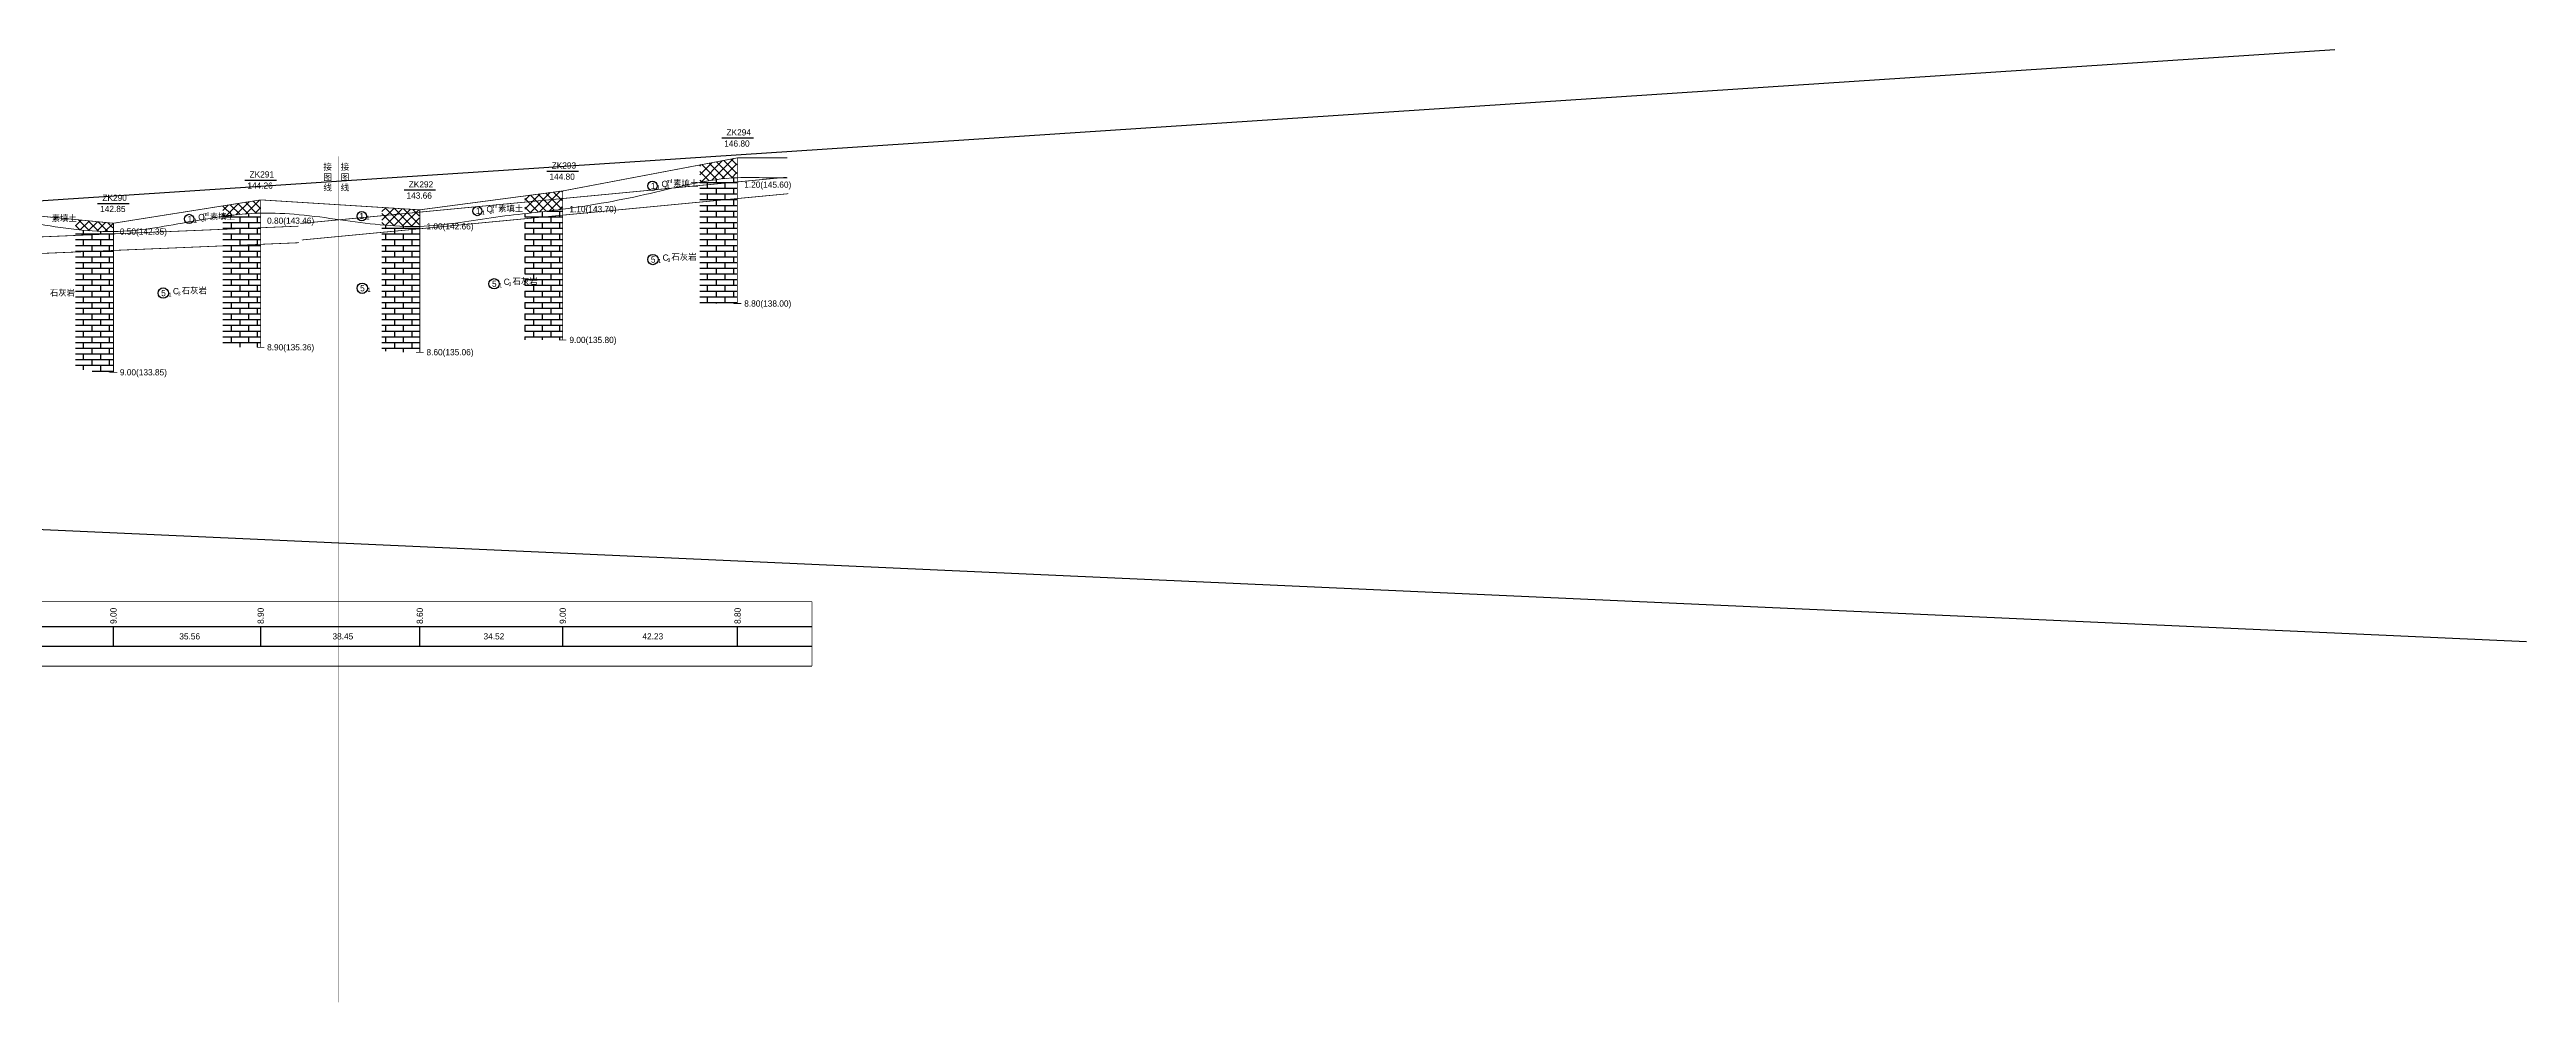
# Model space of a CAD drawing. Header units: inches. Extents: x -205 to 12199, y -11610 to -150.
# Drawn here: x 3882 to 4879, y -9418 to -9034 of the extents above; entities that cross this region are included whole.
import ezdxf

# ---------------------------------------------------------------- set-up
doc = ezdxf.new("R2010")
doc.units = ezdxf.units.IN
doc.header["$MEASUREMENT"] = 0
for name, pattern in [('ACAD_ISO03W100', [30, 12, -18]), ('ACAD_ISO05W100', [34, 24, -3, 0.5, -3, 0.5, -3]), ('ACAD_ISO12W100', [21, 12, -3, 0, -3, 0, -3])]:
    doc.linetypes.add(name, pattern=pattern)
for name, color, linetype in [('地质-地层符号', 3, 'Continuous'), ('地质-地层线', 7, 'Continuous'), ('地质-地面线', 7, 'Continuous'), ('地质-填充花纹', 4, 'Continuous'), ('地质-文字', 7, 'Continuous'), ('地质-标注栏', 7, 'Continuous'), ('地质-钻孔', 7, 'Continuous'), ('挡墙底', 7, 'Continuous'), ('管底', 7, 'Continuous'), ('红线', 1, 'ACAD_ISO05W100')]:
    doc.layers.add(name, color=color, linetype=linetype)
doc.styles.add('LZ_PMT_LINE', font='', dxfattribs={"height": 2})
doc.styles.get("Standard").update_dxf_attribs({"font": ''})
doc.styles.add('地层编号', font='Comfont.shx', dxfattribs={"width": 0.7, "height": 2.5, "bigfont": 'Hztxt12a.shx'})
doc.styles.add('层底标注', font='Comfont.shx', dxfattribs={"width": 0.7, "height": 2.5, "bigfont": 'Hztxt12a.shx'})
doc.styles.add('岩土名称', font='Comfont.shx', dxfattribs={"width": 0.7, "height": 2.5, "bigfont": 'Hztxt12a.shx'})
doc.styles.add('时代', font='Comfont.shx', dxfattribs={"width": 0.7, "height": 2.5, "bigfont": 'Hztxt12a.shx'})
doc.styles.add('标注栏数据', font='Comfont.shx', dxfattribs={"width": 0.7, "height": 2.5, "bigfont": 'Hztxt12a.shx'})
doc.styles.add('钻孔标注', font='Comfont.shx', dxfattribs={"width": 0.7, "height": 2.5, "bigfont": 'Hztxt12a.shx'})
doc.styles.get('LZ_PMT_LINE').set_extended_font_data('SimSun')
doc.styles.get('Standard').set_extended_font_data('SimSun')
doc.linetypes.add('bzhjcx', pattern='A,0.001,[2,XX1.shx,S=1,R=0,X=1,Y=0],-2', length=2.001)
doc.linetypes.add('swx', pattern='A,7,-1.5,["●",LZ_PMT_LINE,S=0.05,R=0,X=0,Y=0],-1.5', length=10)
pattern_1 = [(0, (-6065.3691, -12402.1635), (0, 2.3), []), (90, (-6065.369, -12402.1635), (-3.5, 2.3), [2.3, -2.3])]
pattern_2 = [(45, (-6065.369, -12402.1635), (-1.76776695, 1.76776695), []), (135, (-6065.369, -12402.1635), (-1.76776695, -1.76776695), [])]
pattern_3 = [(0, (-6227.1078, -12402.1635), (0, 2.3), []), (90, (-6227.1078, -12402.1635), (-3.5, 2.3), [2.3, -2.3])]
pattern_4 = [(45, (-6227.1078, -12402.1635), (-1.76776695, 1.76776695), []), (135, (-6227.1078, -12402.1635), (-1.76776695, -1.76776695), [])]

msp = doc.modelspace()

# ---------------------------------------------------------------- hatches: boundary and pattern name
at = {"layer": '地质-填充花纹', "linetype": 'Continuous'}
h = msp.add_hatch(dxfattribs=at)
h.set_pattern_fill('GKSTT', scale=0.5, style=0, pattern_type=2)
h.set_pattern_definition(pattern_4)
h.paths.add_polyline_path([(4158.69337, -9085.94362), (4153.14202, -9086.3527), (4148.18547, -9087.00693), (4143.69337, -9087.79066), (4143.69337, -9080.81399), (4158.69337, -9077.97256)])
h = msp.add_hatch(dxfattribs=at)
h.set_pattern_fill('GKSTT', scale=0.5, style=0, pattern_type=2)
h.set_pattern_definition(pattern_4)
h.paths.add_polyline_path([(4088.30632, -9098.62217), (4079.64322, -9099.67213), (4074.67497, -9100.2347), (4073.30632, -9100.39116), (4073.30632, -9093.27281), (4088.30632, -9091.29155)])
h = msp.add_hatch(dxfattribs=at)
h.set_pattern_fill('GKSHY', scale=0.5, style=0, pattern_type=2)
h.set_pattern_definition(pattern_3)
h.paths.add_polyline_path([(4158.69337, -9136.59187), (4143.69337, -9136.59187), (4143.69337, -9087.79066), (4148.18547, -9087.00693), (4153.14202, -9086.3527), (4158.69337, -9085.94362)])
h = msp.add_hatch(dxfattribs=at)
h.set_pattern_fill('GKSTT', scale=0.5, style=0, pattern_type=2)
h.set_pattern_definition(pattern_2)
h.paths.add_polyline_path([(3907.4215, -9104.23428), (3907.4215, -9107.58437), (3898.38559, -9107.31421), (3893.40593, -9106.8665), (3892.4215, -9106.74735), (3892.4215, -9102.78056)])
h = msp.add_hatch(dxfattribs=at)
h.set_pattern_fill('GKSTT', scale=0.5, style=0, pattern_type=2)
h.set_pattern_definition(pattern_2)
h.paths.add_polyline_path([(3966.69134, -9100.20904), (3957.07228, -9100.86756), (3952.10974, -9101.47704), (3951.69134, -9101.53914), (3951.69134, -9097.27717), (3966.69134, -9094.89824)])
h = msp.add_hatch(dxfattribs=at)
h.set_pattern_fill('GKSHY', scale=0.5, style=0, pattern_type=2)
h.set_pattern_definition(pattern_1)
h.paths.add_polyline_path([(3966.69134, -9154.19192), (3951.69134, -9154.19192), (3951.69134, -9101.53914), (3952.10974, -9101.47704), (3957.07228, -9100.86756), (3966.69134, -9100.20904)])
h = msp.add_hatch(dxfattribs=at)
h.set_pattern_fill('GKSTT', scale=0.5, style=0, pattern_type=2)
h.set_pattern_definition(pattern_4)
h.paths.add_polyline_path([(4030.76715, -9098.84293), (4030.76715, -9105.52408), (4023.82881, -9105.49308), (4018.83725, -9105.2078), (4015.76715, -9104.93065), (4015.76715, -9097.90655)])
h = msp.add_hatch(dxfattribs=at)
h.set_pattern_fill('GKSHY', scale=0.5, style=0, pattern_type=2)
h.set_pattern_definition(pattern_3)
h.paths.add_polyline_path([(4088.30632, -9151.25853), (4073.30632, -9151.25853), (4073.30632, -9100.39116), (4074.67497, -9100.2347), (4079.64322, -9099.67213), (4088.30632, -9098.62217)])
h = msp.add_hatch(dxfattribs=at)
h.set_pattern_fill('GKSHY', scale=0.5, style=0, pattern_type=2)
h.set_pattern_definition(pattern_1)
h.paths.add_polyline_path([(3893.40593, -9106.8665), (3898.38559, -9107.31421), (3907.4215, -9107.58437), (3907.4215, -9164.25204), (3902.01078, -9164.11204), (3896.3311, -9163.43293), (3892.4215, -9162.86595), (3892.4215, -9106.74735)])
h = msp.add_hatch(dxfattribs=at)
h.set_pattern_fill('GKSHY', scale=0.5, style=0, pattern_type=2)
h.set_pattern_definition(pattern_3)
h.paths.add_polyline_path([(4018.83725, -9105.2078), (4023.82881, -9105.49308), (4030.76715, -9105.52408), (4030.76715, -9156.19078), (4025.68122, -9156.16871), (4020.34056, -9155.95858), (4015.76715, -9155.73027), (4015.76715, -9104.93065)])

# ---------------------------------------------------------------- linework, layer by layer
at = {"layer": '地质-地层符号', "color": 7, "linetype": 'Continuous'}
for centre, major_axis in [((4124.65309, -9089.21537), (0, 1.875)), ((3938.11292, -9102.54724), (0, 1.875)), ((4007.62214, -9101.41356), (0, 1.875)), ((4054.16555, -9099.3487), (0, 1.875)), ((4124.86142, -9118.88204), (0, 2.08333)), ((3927.71606, -9132.38057), (0, 2.08333)), ((4007.83047, -9130.43564), (0, 2.08333)), ((4060.89831, -9128.63682), (0, 2.08333))]:
    msp.add_ellipse(centre, major_axis=major_axis, ratio=1, dxfattribs=at)
at = {"layer": '地质-地层线', "color": 7, "linetype": 'bzhjcx', "lineweight": 0}
for points, knots in [([(3982.42063, -9100.82204), (3987.93676, -9101.33764), (4004.14949, -9103.55519), (4030.00033, -9107.23603), (4059.76574, -9101.58566), (4090.85957, -9098.76747), (4123.7904, -9092.80496), (4150.31762, -9085.4771), (4168.94813, -9085.97923), (4175.61162, -9085.94321), (4178.94337, -9085.9252)], [331.300129219, 331.300129219, 331.300129219, 331.300129219, 347.90199614, 380.050688344, 409.028383231, 438.006078118, 473.764925347, 509.523772576, 519.523772576, 529.523772576, 529.523772576, 529.523772576, 529.523772576]), ([(3656.64501, -9136.79188), (3667.91488, -9132.98446), (3687.95021, -9126.21571), (3710.56644, -9118.91705), (3730.30907, -9111.7739), (3751.25516, -9110.44116), (3779.04708, -9104.33082), (3808.77452, -9103.49398), (3840.68283, -9098.6421), (3873.61296, -9103.88966), (3906.23893, -9109.47667), (3937.31053, -9103.85351), (3962.17954, -9099.54257), (3977.25505, -9100.33921), (3982.42063, -9100.82204)], [0, 0, 0, 0, 35.678981727, 63.429300848, 71.357963454, 98.516723318, 125.675483181, 156.606048568, 187.536613955, 221.779961817, 256.02330968, 285.888306808, 315.753303936, 331.300129219, 331.300129219, 331.300129219, 331.300129219])]:
    msp.add_open_spline(points, degree=3, knots=knots, dxfattribs=at)
at = {"layer": '地质-地面线', "color": 0, "linetype": 'Continuous', "const_width": 0.3}
for points in [[(3982.42063, -9095.82489), (4031.01715, -9098.85853), (4088.55632, -9091.25853), (4158.94337, -9077.9252), (4178.94337, -9077.9252)], [(3642.42063, -9107.75596), (3656.64501, -9106.79188), (3724.30727, -9110.12521), (3777.91811, -9102.05861), (3839.5714, -9097.65858), (3907.6715, -9104.25851), (3966.94134, -9094.8586), (3982.42063, -9095.82489)]]:
    msp.add_lwpolyline(points, dxfattribs=at)
at = {"layer": '地质-标注栏', "color": 7, "linetype": 'Continuous', "const_width": 0.3}
for points in [[(3602.42092, -9256.59365), (3992.42092, -9256.59365)], [(3942.42057, -9256.59365), (4188.9433, -9256.59365)], [(4188.9433, -9256.59365), (4188.9433, -9282.59365)], [(3602.42092, -9282.59365), (3992.42092, -9282.59365)], [(3942.42057, -9282.59365), (4188.9433, -9282.59365)]]:
    msp.add_lwpolyline(points, dxfattribs=at)
at = {"layer": '地质-标注栏', "color": 7, "linetype": 'Continuous'}
for points in [[(3602.42092, -9266.59365), (3992.42092, -9266.59365)], [(3907.6715, -9274.59365), (3907.6715, -9266.59365)], [(3907.6715, -9274.59365), (3907.6715, -9266.59365)], [(3942.42057, -9266.59365), (4188.9433, -9266.59365)], [(3966.94134, -9274.59365), (3966.94134, -9266.59365)], [(3966.94134, -9274.59365), (3966.94134, -9266.59365)], [(4031.01715, -9274.59365), (4031.01715, -9266.59365)], [(4031.01715, -9274.59365), (4031.01715, -9266.59365)], [(4088.55632, -9274.59365), (4088.55632, -9266.59365)], [(4088.55632, -9274.59365), (4088.55632, -9266.59365)], [(4158.94337, -9274.59365), (4158.94337, -9266.59365)], [(3602.42092, -9274.59365), (3992.42092, -9274.59365)], [(3942.42057, -9274.59365), (4188.9433, -9274.59365)]]:
    msp.add_lwpolyline(points, dxfattribs=at)
at = {"layer": '地质-钻孔', "color": 7, "linetype": 'Continuous'}
for p, q in [((4152.58072, -9069.92527), (4165.30631, -9069.92527)), ((4082.19303, -9083.25852), (4094.91959, -9083.25852)), ((3960.57814, -9086.85862), (3973.30471, -9086.85862)), ((4024.65396, -9090.85862), (4037.38053, -9090.85862)), ((3901.30861, -9096.25852), (3914.0342, -9096.25852))]:
    msp.add_line(p, q, dxfattribs=at)
at = {"layer": '地质-钻孔', "color": 7, "const_width": 0.3, "flags": 128}
for points in [[(4158.94337, -9077.9252), (4158.94337, -9136.59187)], [(4088.55632, -9091.25853), (4088.55632, -9151.25853)], [(3907.6715, -9104.25851), (3907.6715, -9164.25851)], [(3966.94134, -9094.85859), (3966.94134, -9154.19192)], [(4031.01715, -9098.85853), (4031.01715, -9156.19187)]]:
    msp.add_lwpolyline(points, dxfattribs=at)
at = {"layer": '地质-钻孔', "color": 7, "linetype": 'Continuous', "const_width": 0.3, "flags": 128}
for points in [[(4157.44337, -9136.59187), (4160.44337, -9136.59187)], [(3965.44134, -9154.19192), (3968.44134, -9154.19192)], [(4087.05632, -9151.25853), (4090.05632, -9151.25853)], [(3906.1715, -9164.25851), (3909.1715, -9164.25851)], [(4029.51715, -9156.19187), (4032.51715, -9156.19187)]]:
    msp.add_lwpolyline(points, dxfattribs=at)
at = {"layer": '挡墙底', "linetype": 'ACAD_ISO12W100', "const_width": 0.3}
for points in [[(3983.50747, -9111.0006), (4179.35677, -9092.3717)], [(3642.25518, -9126.26807), (3982.35522, -9112.10607)]]:
    msp.add_lwpolyline(points, dxfattribs=at)
at = {"layer": '管底'}
for points in [[(-198.22635, -9363.82566), (4802.01627, -9034.32052)], [(-93.03196, -9048.34204), (4879.15883, -9272.68595)]]:
    msp.add_lwpolyline(points, dxfattribs=at)
at = {"layer": '管底', "linetype": 'swx', "const_width": 0.3}
for points in [[(3982.87625, -9104.36456), (4178.72556, -9085.73566)], [(3641.97784, -9119.60784), (3982.07789, -9105.44585)]]:
    msp.add_lwpolyline(points, dxfattribs=at)
at = {"layer": '红线', "linetype": 'ACAD_ISO03W100', "ltscale": 0.4, "const_width": 0.2}
msp.add_lwpolyline([(3998.13671, -9077.36349), (3998.13671, -9417.91532)], dxfattribs=at)

# ---------------------------------------------------------------- texts
at = {"layer": '地质-地层符号', "color": 7, "linetype": 'Continuous'}
for s, height, style, p in [('1', 2.5, '地层编号', (4124.02809, -9090.46537)), ('1', 1.625, '地层编号', (4126.52809, -9090.66537)), ('Q', 2.5, '时代', (4128.34059, -9089.66537)), ('素填土', 2.5, '岩土名称', (4133.00726, -9089.66537)), ('素填土', 2.5, '岩土名称', (3882.78212, -9103.73056)), ('1', 2.5, '地层编号', (3937.48792, -9103.79724)), ('1', 1.625, '地层编号', (3939.98792, -9103.99724)), ('Q', 2.5, '时代', (3941.80042, -9102.99724)), ('素填土', 2.5, '岩土名称', (3946.46709, -9102.99724)), ('1', 2.5, '地层编号', (4006.67247, -9102.5776)), ('1', 1.625, '地层编号', (4009.49714, -9102.86356)), ('1', 2.5, '地层编号', (4053.54055, -9100.5987)), ('1', 1.625, '地层编号', (4056.04055, -9100.7987)), ('Q', 2.5, '时代', (4057.85305, -9099.7987)), ('素填土', 2.5, '岩土名称', (4062.51972, -9099.7987)), ('5', 2.5, '地层编号', (4124.02809, -9120.13204)), ('1', 1.625, '地层编号', (4126.94476, -9120.33204)), ('C', 2.5, '时代', (4128.75726, -9119.33204)), ('石灰岩', 2.5, '岩土名称', (4132.29892, -9119.33204)), ('石灰岩', 2.5, '岩土名称', (3882.07379, -9133.73056)), ('5', 2.5, '地层编号', (3926.88272, -9133.63057)), ('1', 1.625, '地层编号', (3929.79939, -9133.83057)), ('C', 2.5, '时代', (3931.61189, -9132.83057)), ('石灰岩', 2.5, '岩土名称', (3935.15356, -9132.83057)), ('5', 2.5, '地层编号', (4006.99714, -9131.68564)), ('1', 1.625, '地层编号', (4009.9138, -9131.88564)), ('5', 2.5, '地层编号', (4060.06498, -9129.88682)), ('1', 1.625, '地层编号', (4062.98165, -9130.08682)), ('C', 2.5, '时代', (4064.79415, -9129.08682)), ('石灰岩', 2.5, '岩土名称', (4068.33581, -9129.08682))]:
    msp.add_text(s, height=height, dxfattribs=dict(at, style=style)).set_placement(p)
at = {"layer": '地质-地层符号', "color": 7, "linetype": 'Continuous', "style": '时代', "width": 0.8}
for s, p in [('4', (4130.37392, -9090.16537)), ('ml', (4130.37392, -9087.9987)), ('4', (3943.83376, -9103.49724)), ('ml', (3943.83376, -9101.33057)), ('4', (4059.88638, -9100.2987)), ('ml', (4059.88638, -9098.13203)), ('3', (4130.70726, -9119.83204)), ('3', (3933.56189, -9133.33057)), ('3', (4066.74415, -9129.58682))]:
    msp.add_text(s, height=1.5, dxfattribs=at).set_placement(p)
at = {"layer": '地质-文字', "color": 7, "linetype": 'Continuous', "style": '层底标注'}
for s, p in [('1.20(145.60)', (4161.62161, -9089.98464)), ('0.80(143.46)', (3969.52284, -9104.48282)), ('1.00(142.66)', (4033.6954, -9106.76537)), ('1.10(143.70)', (4091.23457, -9099.83204)), ('0.50(142.35)', (3910.25301, -9108.86386)), ('8.80(138.00)', (4161.62161, -9137.83204)), ('8.90(135.36)', (3969.52284, -9155.46394)), ('9.00(135.80)', (4091.23457, -9152.4987)), ('9.00(133.85)', (3910.25301, -9165.53053)), ('8.60(135.06)', (4033.6954, -9157.43203))]:
    msp.add_text(s, height=2.5, dxfattribs=at).set_placement(p)
at = {"layer": '地质-标注栏', "color": 7, "linetype": 'Continuous', "style": '标注栏数据'}
for s, p in [('9.00', (3908.9215, -9265.59365)), ('8.90', (3968.19134, -9265.59365)), ('8.60', (4032.26715, -9265.59365)), ('9.00', (4089.80632, -9265.59365)), ('8.80', (4160.19337, -9265.59365))]:
    msp.add_text(s, height=2.5, rotation=90.0000025, dxfattribs=at).set_placement(p)
for s, p in [('35.56', (3934.17793, -9271.84365)), ('38.45', (3995.85075, -9271.84365)), ('34.52', (4056.65825, -9271.84365)), ('42.23', (4120.62135, -9271.84365))]:
    msp.add_text(s, height=2.5, dxfattribs=at).set_placement(p)
at = {"layer": '地质-钻孔', "color": 7, "linetype": 'Continuous', "style": '钻孔标注'}
for s, p in [('146.80', (4153.58024, -9073.4252)), ('ZK294', (4154.47409, -9068.9252)), ('ZK291', (3962.47207, -9085.85859)), ('144.80', (4083.19319, -9086.75853)), ('ZK293', (4084.08705, -9082.25853)), ('ZK290', (3903.20223, -9095.25851)), ('144.26', (3961.57821, -9090.35859)), ('143.66', (4025.65402, -9094.35853)), ('ZK292', (4026.54788, -9089.85853)), ('142.85', (3902.30838, -9099.75851))]:
    msp.add_text(s, height=2.5, dxfattribs=at).set_placement(p)
at = {"layer": '红线', "char_height": 2.5, "attachment_point": 1}
for insert in [(3992.16068, -9080.30723), (3999.126, -9080.30723)]:
    msp.add_mtext_dynamic_manual_height_columns('接图线', width=3.594619, gutter_width=12.5, heights=[0], dxfattribs=dict(at, insert=insert))

doc.saveas('drawing.dxf')
